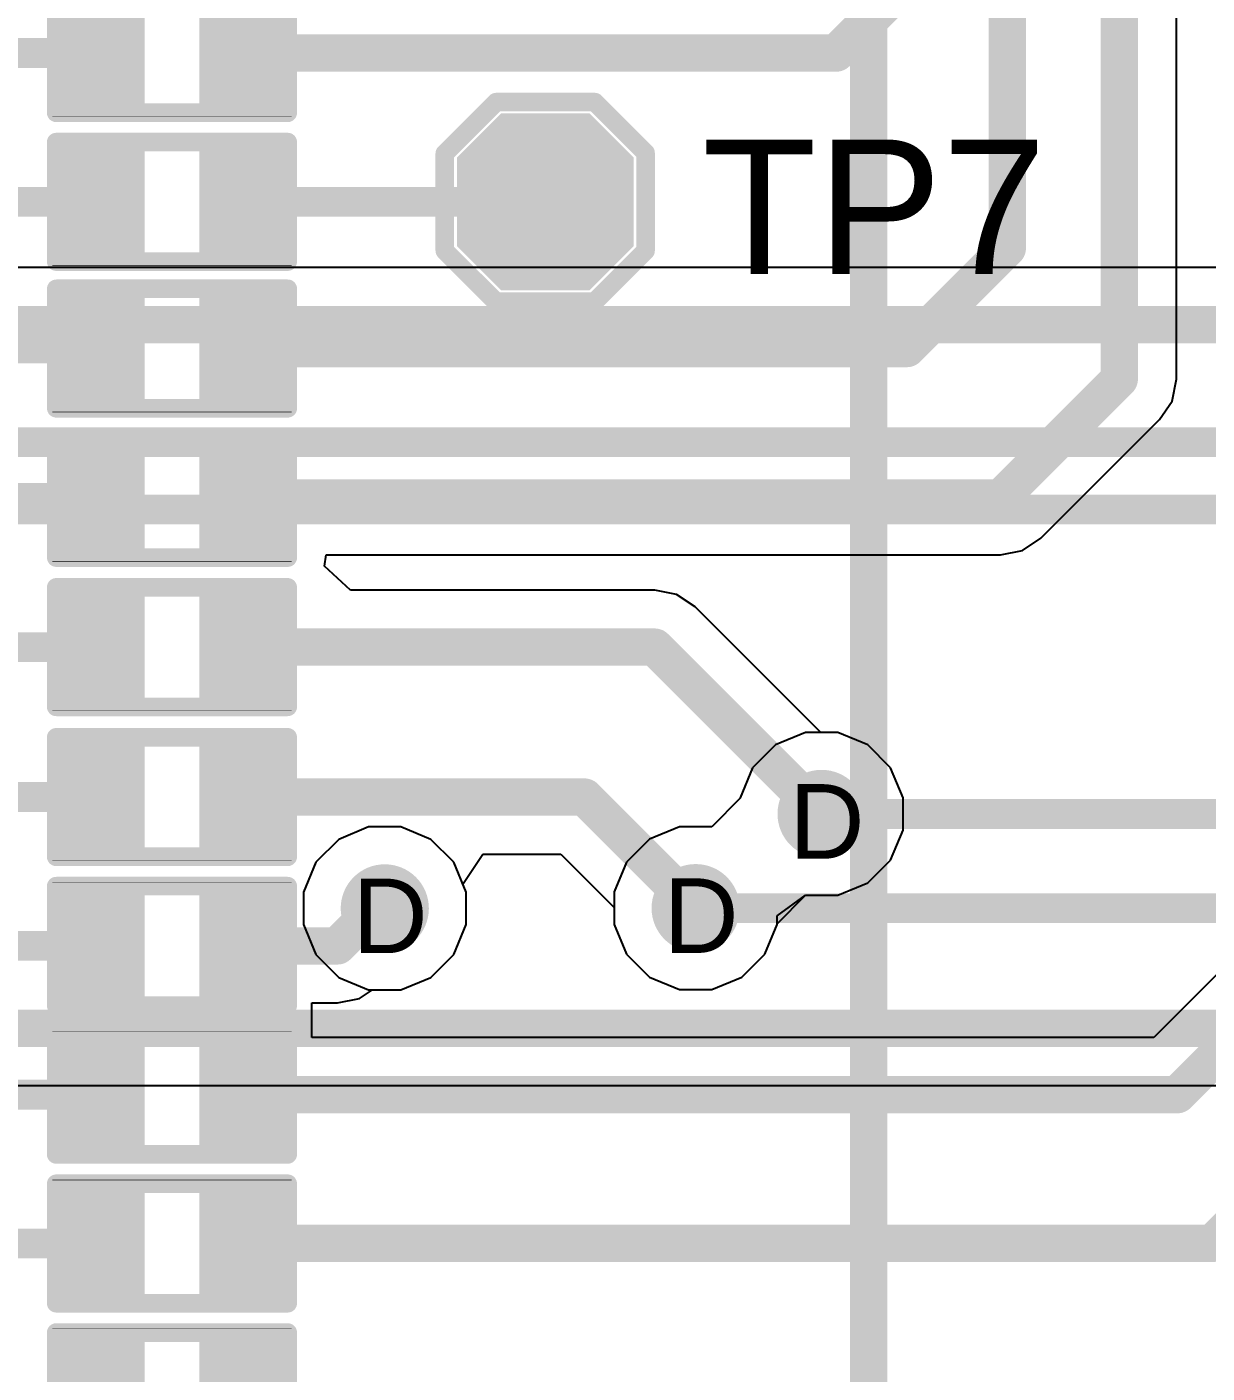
# Model space of a CAD drawing. Header units: inches. Extents: x -11 to 5428, y 0 to 5423.
# Drawn here: x 166.27 to 174.3, y 56.45 to 65.61 of the extents above; entities that cross this region are included whole.
import ezdxf

# ---------------------------------------------------------------- set-up
doc = ezdxf.new("R2010")
doc.units = ezdxf.units.IN
for name, color, linetype in [('Bottom Layer', 5, 'Continuous'), ('Dimension', 6, 'Continuous'), ('Drill Drawing', 1, 'Continuous'), ('GND', 16, 'Continuous'), ('PWR', 76, 'Continuous'), ('Top Layer', 1, 'Continuous'), ('Top Overlay', 2, 'Continuous'), ('Top Paste', 8, 'Continuous'), ('Top Solder', 216, 'Continuous'), ('Via Holes', 16, 'Continuous')]:
    doc.layers.add(name, color=color, linetype=linetype)
doc.styles.add('Arial', font='', dxfattribs={"height": 0.2})
doc.styles.get('Arial').set_extended_font_data('Arial')

# ---------------------------------------------------------------- blocks, each defined once
blk = doc.blocks.new('R___0402_383')
at = {"layer": 'Top Layer'}
for points in [[(-0.6985, -0.3175), (-0.6985, 0.3175), (-0.2413, 0.3175), (-0.2413, -0.3175)], [(0.2413, -0.3175), (0.2413, 0.3175), (0.6985, 0.3175), (0.6985, -0.3175)]]:
    blk.add_hatch(color=1, dxfattribs=at).paths.add_polyline_path(points)
at = {"layer": 'Top Paste'}
for points in [[(-0.6985, -0.3175), (-0.6985, 0.3175), (-0.2413, 0.3175), (-0.2413, -0.3175)], [(0.2413, -0.3175), (0.2413, 0.3175), (0.6985, 0.3175), (0.6985, -0.3175)]]:
    blk.add_hatch(color=8, dxfattribs=at).paths.add_polyline_path(points)
at = {"layer": 'Top Solder'}
for points in [[(-0.7535, -0.3725), (-0.7535, 0.3725), (-0.1863, 0.3725), (-0.1863, -0.3725)], [(0.1863, -0.3725), (0.1863, 0.3725), (0.7535, 0.3725), (0.7535, -0.3725)]]:
    blk.add_hatch(color=216, dxfattribs=at).paths.add_polyline_path(points)
at = {"layer": 'Top Overlay'}
for points in [[(-0.7874, -0.4064, 0.127, 0.127, 0), (-0.7874, 0.4064, 0.127, 0.127, 0)], [(-0.7874, 0.4064, 0.127, 0.127, 0), (0.7874, 0.4064, 0.127, 0.127, 0)], [(0.7874, -0.4064, 0.127, 0.127, 0), (0.7874, 0.4064, 0.127, 0.127, 0)], [(-0.7874, -0.4064, 0.127, 0.127, 0), (0.7874, -0.4064, 0.127, 0.127, 0)], [(-0.8128, -0.4318, 0.00323, 0.00323, 0), (0.8128, -0.4318, 0.00323, 0.00323, 0)]]:
    blk.add_lwpolyline(points, format="xyseb", dxfattribs=at)
for points in [[(-0.8191, 0.4064, 0.0635, 0.0635, 1), (-0.7556, 0.4064, 0.0635, 0.0635, 1)], [(-0.8191, 0.4064, 0.0635, 0.0635, 1), (-0.7556, 0.4064, 0.0635, 0.0635, 1)], [(0.7556, 0.4064, 0.0635, 0.0635, 1), (0.8191, 0.4064, 0.0635, 0.0635, 1)], [(0.7556, 0.4064, 0.0635, 0.0635, 1), (0.8191, 0.4064, 0.0635, 0.0635, 1)], [(-0.8191, -0.4064, 0.0635, 0.0635, 1), (-0.7556, -0.4064, 0.0635, 0.0635, 1)], [(-0.8191, -0.4064, 0.0635, 0.0635, 1), (-0.7556, -0.4064, 0.0635, 0.0635, 1)], [(0.7556, -0.4064, 0.0635, 0.0635, 1), (0.8191, -0.4064, 0.0635, 0.0635, 1)], [(0.7556, -0.4064, 0.0635, 0.0635, 1), (0.8191, -0.4064, 0.0635, 0.0635, 1)], [(-0.8136, -0.4318, 0.00161, 0.00161, 1), (-0.812, -0.4318, 0.00161, 0.00161, 1)], [(0.812, -0.4318, 0.00161, 0.00161, 1), (0.8136, -0.4318, 0.00161, 0.00161, 1)]]:
    blk.add_lwpolyline(points, format="xyseb", close=True, dxfattribs=at)
blk = doc.blocks.new('R___0402_384')
at = {"layer": 'Top Layer'}
for points in [[(-0.6985, -0.3175), (-0.6985, 0.3175), (-0.2413, 0.3175), (-0.2413, -0.3175)], [(0.2413, -0.3175), (0.2413, 0.3175), (0.6985, 0.3175), (0.6985, -0.3175)]]:
    blk.add_hatch(color=1, dxfattribs=at).paths.add_polyline_path(points)
at = {"layer": 'Top Paste'}
for points in [[(-0.6985, -0.3175), (-0.6985, 0.3175), (-0.2413, 0.3175), (-0.2413, -0.3175)], [(0.2413, -0.3175), (0.2413, 0.3175), (0.6985, 0.3175), (0.6985, -0.3175)]]:
    blk.add_hatch(color=8, dxfattribs=at).paths.add_polyline_path(points)
at = {"layer": 'Top Solder'}
for points in [[(-0.7535, -0.3725), (-0.7535, 0.3725), (-0.1863, 0.3725), (-0.1863, -0.3725)], [(0.1863, -0.3725), (0.1863, 0.3725), (0.7535, 0.3725), (0.7535, -0.3725)]]:
    blk.add_hatch(color=216, dxfattribs=at).paths.add_polyline_path(points)
at = {"layer": 'Top Overlay'}
for points in [[(-0.7874, -0.4064, 0.127, 0.127, 0), (-0.7874, 0.4064, 0.127, 0.127, 0)], [(-0.7874, 0.4064, 0.127, 0.127, 0), (0.7874, 0.4064, 0.127, 0.127, 0)], [(0.7874, -0.4064, 0.127, 0.127, 0), (0.7874, 0.4064, 0.127, 0.127, 0)], [(-0.7874, -0.4064, 0.127, 0.127, 0), (0.7874, -0.4064, 0.127, 0.127, 0)], [(-0.8128, -0.4318, 0.00323, 0.00323, 0), (0.8128, -0.4318, 0.00323, 0.00323, 0)]]:
    blk.add_lwpolyline(points, format="xyseb", dxfattribs=at)
for points in [[(-0.8191, 0.4064, 0.0635, 0.0635, 1), (-0.7556, 0.4064, 0.0635, 0.0635, 1)], [(-0.8191, 0.4064, 0.0635, 0.0635, 1), (-0.7556, 0.4064, 0.0635, 0.0635, 1)], [(0.7556, 0.4064, 0.0635, 0.0635, 1), (0.8191, 0.4064, 0.0635, 0.0635, 1)], [(0.7556, 0.4064, 0.0635, 0.0635, 1), (0.8191, 0.4064, 0.0635, 0.0635, 1)], [(-0.8191, -0.4064, 0.0635, 0.0635, 1), (-0.7556, -0.4064, 0.0635, 0.0635, 1)], [(-0.8191, -0.4064, 0.0635, 0.0635, 1), (-0.7556, -0.4064, 0.0635, 0.0635, 1)], [(0.7556, -0.4064, 0.0635, 0.0635, 1), (0.8191, -0.4064, 0.0635, 0.0635, 1)], [(0.7556, -0.4064, 0.0635, 0.0635, 1), (0.8191, -0.4064, 0.0635, 0.0635, 1)], [(-0.8136, -0.4318, 0.00161, 0.00161, 1), (-0.812, -0.4318, 0.00161, 0.00161, 1)], [(0.812, -0.4318, 0.00161, 0.00161, 1), (0.8136, -0.4318, 0.00161, 0.00161, 1)]]:
    blk.add_lwpolyline(points, format="xyseb", close=True, dxfattribs=at)
blk = doc.blocks.new('R___0402_422')
at = {"layer": 'Top Layer'}
for points in [[(-0.6985, -0.3175), (-0.6985, 0.3175), (-0.2413, 0.3175), (-0.2413, -0.3175)], [(0.2413, -0.3175), (0.2413, 0.3175), (0.6985, 0.3175), (0.6985, -0.3175)]]:
    blk.add_hatch(color=1, dxfattribs=at).paths.add_polyline_path(points)
at = {"layer": 'Top Paste'}
for points in [[(-0.6985, -0.3175), (-0.6985, 0.3175), (-0.2413, 0.3175), (-0.2413, -0.3175)], [(0.2413, -0.3175), (0.2413, 0.3175), (0.6985, 0.3175), (0.6985, -0.3175)]]:
    blk.add_hatch(color=8, dxfattribs=at).paths.add_polyline_path(points)
at = {"layer": 'Top Solder'}
for points in [[(-0.7535, -0.3725), (-0.7535, 0.3725), (-0.1863, 0.3725), (-0.1863, -0.3725)], [(0.1863, -0.3725), (0.1863, 0.3725), (0.7535, 0.3725), (0.7535, -0.3725)]]:
    blk.add_hatch(color=216, dxfattribs=at).paths.add_polyline_path(points)
at = {"layer": 'Top Overlay'}
for points in [[(0.7874, 0.4064, 0.127, 0.127, 0), (-0.7874, 0.4064, 0.127, 0.127, 0)], [(-0.7874, 0.4064, 0.127, 0.127, 0), (-0.7874, -0.4064, 0.127, 0.127, 0)], [(0.7874, 0.4064, 0.127, 0.127, 0), (0.7874, -0.4064, 0.127, 0.127, 0)], [(0.7874, -0.4064, 0.127, 0.127, 0), (-0.7874, -0.4064, 0.127, 0.127, 0)], [(0.8128, -0.4318, 0.00323, 0.00323, 0), (-0.8128, -0.4318, 0.00323, 0.00323, 0)]]:
    blk.add_lwpolyline(points, format="xyseb", dxfattribs=at)
for points in [[(-0.8191, 0.4064, 0.0635, 0.0635, 1), (-0.7556, 0.4064, 0.0635, 0.0635, 1)], [(-0.8191, 0.4064, 0.0635, 0.0635, 1), (-0.7556, 0.4064, 0.0635, 0.0635, 1)], [(0.7557, 0.4064, 0.0635, 0.0635, 1), (0.8192, 0.4064, 0.0635, 0.0635, 1)], [(0.7557, 0.4064, 0.0635, 0.0635, 1), (0.8192, 0.4064, 0.0635, 0.0635, 1)], [(-0.8191, -0.4064, 0.0635, 0.0635, 1), (-0.7556, -0.4064, 0.0635, 0.0635, 1)], [(-0.8191, -0.4064, 0.0635, 0.0635, 1), (-0.7556, -0.4064, 0.0635, 0.0635, 1)], [(0.7557, -0.4064, 0.0635, 0.0635, 1), (0.8192, -0.4064, 0.0635, 0.0635, 1)], [(0.7557, -0.4064, 0.0635, 0.0635, 1), (0.8192, -0.4064, 0.0635, 0.0635, 1)], [(-0.8136, -0.4318, 0.00161, 0.00161, 1), (-0.812, -0.4318, 0.00161, 0.00161, 1)], [(0.812, -0.4318, 0.00161, 0.00161, 1), (0.8136, -0.4318, 0.00161, 0.00161, 1)]]:
    blk.add_lwpolyline(points, format="xyseb", close=True, dxfattribs=at)
blk = doc.blocks.new('R___0402_439')
at = {"layer": 'Top Layer'}
for points in [[(-0.6985, -0.3175), (-0.6985, 0.3175), (-0.2413, 0.3175), (-0.2413, -0.3175)], [(0.2413, -0.3175), (0.2413, 0.3175), (0.6985, 0.3175), (0.6985, -0.3175)]]:
    blk.add_hatch(color=1, dxfattribs=at).paths.add_polyline_path(points)
at = {"layer": 'Top Paste'}
for points in [[(-0.6985, -0.3175), (-0.6985, 0.3175), (-0.2413, 0.3175), (-0.2413, -0.3175)], [(0.2413, -0.3175), (0.2413, 0.3175), (0.6985, 0.3175), (0.6985, -0.3175)]]:
    blk.add_hatch(color=8, dxfattribs=at).paths.add_polyline_path(points)
at = {"layer": 'Top Solder'}
for points in [[(-0.7535, -0.3725), (-0.7535, 0.3725), (-0.1863, 0.3725), (-0.1863, -0.3725)], [(0.1863, -0.3725), (0.1863, 0.3725), (0.7535, 0.3725), (0.7535, -0.3725)]]:
    blk.add_hatch(color=216, dxfattribs=at).paths.add_polyline_path(points)
at = {"layer": 'Top Overlay'}
for points in [[(-0.7874, 0.4064, 0.127, 0.127, 0), (0.7874, 0.4064, 0.127, 0.127, 0)], [(-0.7874, -0.4064, 0.127, 0.127, 0), (-0.7874, 0.4064, 0.127, 0.127, 0)], [(0.7874, -0.4064, 0.127, 0.127, 0), (0.7874, 0.4064, 0.127, 0.127, 0)], [(-0.7874, -0.4064, 0.127, 0.127, 0), (0.7874, -0.4064, 0.127, 0.127, 0)], [(-0.8128, -0.4318, 0.00323, 0.00323, 0), (0.8128, -0.4318, 0.00323, 0.00323, 0)]]:
    blk.add_lwpolyline(points, format="xyseb", dxfattribs=at)
for points in [[(-0.8192, 0.4064, 0.0635, 0.0635, 1), (-0.7557, 0.4064, 0.0635, 0.0635, 1)], [(-0.8192, 0.4064, 0.0635, 0.0635, 1), (-0.7557, 0.4064, 0.0635, 0.0635, 1)], [(0.7556, 0.4064, 0.0635, 0.0635, 1), (0.8191, 0.4064, 0.0635, 0.0635, 1)], [(0.7556, 0.4064, 0.0635, 0.0635, 1), (0.8191, 0.4064, 0.0635, 0.0635, 1)], [(-0.8192, -0.4064, 0.0635, 0.0635, 1), (-0.7557, -0.4064, 0.0635, 0.0635, 1)], [(-0.8192, -0.4064, 0.0635, 0.0635, 1), (-0.7557, -0.4064, 0.0635, 0.0635, 1)], [(0.7556, -0.4064, 0.0635, 0.0635, 1), (0.8191, -0.4064, 0.0635, 0.0635, 1)], [(0.7556, -0.4064, 0.0635, 0.0635, 1), (0.8191, -0.4064, 0.0635, 0.0635, 1)], [(-0.8136, -0.4318, 0.00161, 0.00161, 1), (-0.812, -0.4318, 0.00161, 0.00161, 1)], [(0.812, -0.4318, 0.00161, 0.00161, 1), (0.8136, -0.4318, 0.00161, 0.00161, 1)]]:
    blk.add_lwpolyline(points, format="xyseb", close=True, dxfattribs=at)
blk = doc.blocks.new('R___0402_440')
at = {"layer": 'Top Layer'}
for points in [[(-0.6985, -0.3175), (-0.6985, 0.3175), (-0.2413, 0.3175), (-0.2413, -0.3175)], [(0.2413, -0.3175), (0.2413, 0.3175), (0.6985, 0.3175), (0.6985, -0.3175)]]:
    blk.add_hatch(color=1, dxfattribs=at).paths.add_polyline_path(points)
at = {"layer": 'Top Paste'}
for points in [[(-0.6985, -0.3175), (-0.6985, 0.3175), (-0.2413, 0.3175), (-0.2413, -0.3175)], [(0.2413, -0.3175), (0.2413, 0.3175), (0.6985, 0.3175), (0.6985, -0.3175)]]:
    blk.add_hatch(color=8, dxfattribs=at).paths.add_polyline_path(points)
at = {"layer": 'Top Solder'}
for points in [[(-0.7535, -0.3725), (-0.7535, 0.3725), (-0.1863, 0.3725), (-0.1863, -0.3725)], [(0.1863, -0.3725), (0.1863, 0.3725), (0.7535, 0.3725), (0.7535, -0.3725)]]:
    blk.add_hatch(color=216, dxfattribs=at).paths.add_polyline_path(points)
at = {"layer": 'Top Overlay'}
for points in [[(-0.7874, 0.4064, 0.127, 0.127, 0), (0.7874, 0.4064, 0.127, 0.127, 0)], [(-0.7874, -0.4064, 0.127, 0.127, 0), (-0.7874, 0.4064, 0.127, 0.127, 0)], [(0.7874, -0.4064, 0.127, 0.127, 0), (0.7874, 0.4064, 0.127, 0.127, 0)], [(-0.7874, -0.4064, 0.127, 0.127, 0), (0.7874, -0.4064, 0.127, 0.127, 0)], [(-0.8128, -0.4318, 0.00323, 0.00323, 0), (0.8128, -0.4318, 0.00323, 0.00323, 0)]]:
    blk.add_lwpolyline(points, format="xyseb", dxfattribs=at)
for points in [[(-0.8192, 0.4064, 0.0635, 0.0635, 1), (-0.7557, 0.4064, 0.0635, 0.0635, 1)], [(-0.8192, 0.4064, 0.0635, 0.0635, 1), (-0.7557, 0.4064, 0.0635, 0.0635, 1)], [(0.7556, 0.4064, 0.0635, 0.0635, 1), (0.8191, 0.4064, 0.0635, 0.0635, 1)], [(0.7556, 0.4064, 0.0635, 0.0635, 1), (0.8191, 0.4064, 0.0635, 0.0635, 1)], [(-0.8192, -0.4064, 0.0635, 0.0635, 1), (-0.7557, -0.4064, 0.0635, 0.0635, 1)], [(-0.8192, -0.4064, 0.0635, 0.0635, 1), (-0.7557, -0.4064, 0.0635, 0.0635, 1)], [(0.7556, -0.4064, 0.0635, 0.0635, 1), (0.8191, -0.4064, 0.0635, 0.0635, 1)], [(0.7556, -0.4064, 0.0635, 0.0635, 1), (0.8191, -0.4064, 0.0635, 0.0635, 1)], [(-0.8136, -0.4318, 0.00161, 0.00161, 1), (-0.812, -0.4318, 0.00161, 0.00161, 1)], [(0.812, -0.4318, 0.00161, 0.00161, 1), (0.8136, -0.4318, 0.00161, 0.00161, 1)]]:
    blk.add_lwpolyline(points, format="xyseb", close=True, dxfattribs=at)
blk = doc.blocks.new('R___0402_455')
at = {"layer": 'Top Layer'}
for points in [[(-0.6985, -0.3175), (-0.6985, 0.3175), (-0.2413, 0.3175), (-0.2413, -0.3175)], [(0.2413, -0.3175), (0.2413, 0.3175), (0.6985, 0.3175), (0.6985, -0.3175)]]:
    blk.add_hatch(color=1, dxfattribs=at).paths.add_polyline_path(points)
at = {"layer": 'Top Paste'}
for points in [[(-0.6985, -0.3175), (-0.6985, 0.3175), (-0.2413, 0.3175), (-0.2413, -0.3175)], [(0.2413, -0.3175), (0.2413, 0.3175), (0.6985, 0.3175), (0.6985, -0.3175)]]:
    blk.add_hatch(color=8, dxfattribs=at).paths.add_polyline_path(points)
at = {"layer": 'Top Solder'}
for points in [[(-0.7535, -0.3725), (-0.7535, 0.3725), (-0.1863, 0.3725), (-0.1863, -0.3725)], [(0.1863, -0.3725), (0.1863, 0.3725), (0.7535, 0.3725), (0.7535, -0.3725)]]:
    blk.add_hatch(color=216, dxfattribs=at).paths.add_polyline_path(points)
at = {"layer": 'Top Overlay'}
for points in [[(-0.7874, 0.4064, 0.127, 0.127, 0), (0.7874, 0.4064, 0.127, 0.127, 0)], [(-0.7874, -0.4064, 0.127, 0.127, 0), (-0.7874, 0.4064, 0.127, 0.127, 0)], [(0.7874, -0.4064, 0.127, 0.127, 0), (0.7874, 0.4064, 0.127, 0.127, 0)], [(-0.7874, -0.4064, 0.127, 0.127, 0), (0.7874, -0.4064, 0.127, 0.127, 0)], [(-0.8128, -0.4318, 0.00323, 0.00323, 0), (0.8128, -0.4318, 0.00323, 0.00323, 0)]]:
    blk.add_lwpolyline(points, format="xyseb", dxfattribs=at)
for points in [[(-0.8192, 0.4064, 0.0635, 0.0635, 1), (-0.7557, 0.4064, 0.0635, 0.0635, 1)], [(-0.8192, 0.4064, 0.0635, 0.0635, 1), (-0.7557, 0.4064, 0.0635, 0.0635, 1)], [(0.7556, 0.4064, 0.0635, 0.0635, 1), (0.8191, 0.4064, 0.0635, 0.0635, 1)], [(0.7556, 0.4064, 0.0635, 0.0635, 1), (0.8191, 0.4064, 0.0635, 0.0635, 1)], [(-0.8192, -0.4064, 0.0635, 0.0635, 1), (-0.7557, -0.4064, 0.0635, 0.0635, 1)], [(-0.8192, -0.4064, 0.0635, 0.0635, 1), (-0.7557, -0.4064, 0.0635, 0.0635, 1)], [(0.7556, -0.4064, 0.0635, 0.0635, 1), (0.8191, -0.4064, 0.0635, 0.0635, 1)], [(0.7556, -0.4064, 0.0635, 0.0635, 1), (0.8191, -0.4064, 0.0635, 0.0635, 1)], [(-0.8136, -0.4318, 0.00161, 0.00161, 1), (-0.812, -0.4318, 0.00161, 0.00161, 1)], [(0.812, -0.4318, 0.00161, 0.00161, 1), (0.8136, -0.4318, 0.00161, 0.00161, 1)]]:
    blk.add_lwpolyline(points, format="xyseb", close=True, dxfattribs=at)
blk = doc.blocks.new('R___0402_456')
at = {"layer": 'Top Layer'}
for points in [[(-0.6985, -0.3175), (-0.6985, 0.3175), (-0.2413, 0.3175), (-0.2413, -0.3175)], [(0.2413, -0.3175), (0.2413, 0.3175), (0.6985, 0.3175), (0.6985, -0.3175)]]:
    blk.add_hatch(color=1, dxfattribs=at).paths.add_polyline_path(points)
at = {"layer": 'Top Paste'}
for points in [[(-0.6985, -0.3175), (-0.6985, 0.3175), (-0.2413, 0.3175), (-0.2413, -0.3175)], [(0.2413, -0.3175), (0.2413, 0.3175), (0.6985, 0.3175), (0.6985, -0.3175)]]:
    blk.add_hatch(color=8, dxfattribs=at).paths.add_polyline_path(points)
at = {"layer": 'Top Solder'}
for points in [[(-0.7535, -0.3725), (-0.7535, 0.3725), (-0.1863, 0.3725), (-0.1863, -0.3725)], [(0.1863, -0.3725), (0.1863, 0.3725), (0.7535, 0.3725), (0.7535, -0.3725)]]:
    blk.add_hatch(color=216, dxfattribs=at).paths.add_polyline_path(points)
at = {"layer": 'Top Overlay'}
for points in [[(-0.7874, 0.4064, 0.127, 0.127, 0), (0.7874, 0.4064, 0.127, 0.127, 0)], [(-0.7874, -0.4064, 0.127, 0.127, 0), (-0.7874, 0.4064, 0.127, 0.127, 0)], [(0.7874, -0.4064, 0.127, 0.127, 0), (0.7874, 0.4064, 0.127, 0.127, 0)], [(-0.7874, -0.4064, 0.127, 0.127, 0), (0.7874, -0.4064, 0.127, 0.127, 0)], [(-0.8128, -0.4318, 0.00323, 0.00323, 0), (0.8128, -0.4318, 0.00323, 0.00323, 0)]]:
    blk.add_lwpolyline(points, format="xyseb", dxfattribs=at)
for points in [[(-0.8192, 0.4064, 0.0635, 0.0635, 1), (-0.7557, 0.4064, 0.0635, 0.0635, 1)], [(-0.8192, 0.4064, 0.0635, 0.0635, 1), (-0.7557, 0.4064, 0.0635, 0.0635, 1)], [(0.7556, 0.4064, 0.0635, 0.0635, 1), (0.8191, 0.4064, 0.0635, 0.0635, 1)], [(0.7556, 0.4064, 0.0635, 0.0635, 1), (0.8191, 0.4064, 0.0635, 0.0635, 1)], [(-0.8192, -0.4064, 0.0635, 0.0635, 1), (-0.7557, -0.4064, 0.0635, 0.0635, 1)], [(-0.8192, -0.4064, 0.0635, 0.0635, 1), (-0.7557, -0.4064, 0.0635, 0.0635, 1)], [(0.7556, -0.4064, 0.0635, 0.0635, 1), (0.8191, -0.4064, 0.0635, 0.0635, 1)], [(0.7556, -0.4064, 0.0635, 0.0635, 1), (0.8191, -0.4064, 0.0635, 0.0635, 1)], [(-0.8136, -0.4318, 0.00161, 0.00161, 1), (-0.812, -0.4318, 0.00161, 0.00161, 1)], [(0.812, -0.4318, 0.00161, 0.00161, 1), (0.8136, -0.4318, 0.00161, 0.00161, 1)]]:
    blk.add_lwpolyline(points, format="xyseb", close=True, dxfattribs=at)
blk = doc.blocks.new('R___0402_497')
at = {"layer": 'Top Layer'}
for points in [[(-0.6985, -0.3175), (-0.6985, 0.3175), (-0.2413, 0.3175), (-0.2413, -0.3175)], [(0.2413, -0.3175), (0.2413, 0.3175), (0.6985, 0.3175), (0.6985, -0.3175)]]:
    blk.add_hatch(color=1, dxfattribs=at).paths.add_polyline_path(points)
at = {"layer": 'Top Paste'}
for points in [[(-0.6985, -0.3175), (-0.6985, 0.3175), (-0.2413, 0.3175), (-0.2413, -0.3175)], [(0.2413, -0.3175), (0.2413, 0.3175), (0.6985, 0.3175), (0.6985, -0.3175)]]:
    blk.add_hatch(color=8, dxfattribs=at).paths.add_polyline_path(points)
at = {"layer": 'Top Solder'}
for points in [[(-0.7535, -0.3725), (-0.7535, 0.3725), (-0.1863, 0.3725), (-0.1863, -0.3725)], [(0.1863, -0.3725), (0.1863, 0.3725), (0.7535, 0.3725), (0.7535, -0.3725)]]:
    blk.add_hatch(color=216, dxfattribs=at).paths.add_polyline_path(points)
at = {"layer": 'Top Overlay'}
for points in [[(0.7874, 0.4064, 0.127, 0.127, 0), (-0.7874, 0.4064, 0.127, 0.127, 0)], [(-0.7874, 0.4064, 0.127, 0.127, 0), (-0.7874, -0.4064, 0.127, 0.127, 0)], [(0.7874, 0.4064, 0.127, 0.127, 0), (0.7874, -0.4064, 0.127, 0.127, 0)], [(0.7874, -0.4064, 0.127, 0.127, 0), (-0.7874, -0.4064, 0.127, 0.127, 0)], [(0.8128, -0.4318, 0.00323, 0.00323, 0), (-0.8128, -0.4318, 0.00323, 0.00323, 0)]]:
    blk.add_lwpolyline(points, format="xyseb", dxfattribs=at)
for points in [[(-0.8191, 0.4064, 0.0635, 0.0635, 1), (-0.7556, 0.4064, 0.0635, 0.0635, 1)], [(-0.8191, 0.4064, 0.0635, 0.0635, 1), (-0.7556, 0.4064, 0.0635, 0.0635, 1)], [(0.7557, 0.4064, 0.0635, 0.0635, 1), (0.8192, 0.4064, 0.0635, 0.0635, 1)], [(0.7557, 0.4064, 0.0635, 0.0635, 1), (0.8192, 0.4064, 0.0635, 0.0635, 1)], [(-0.8191, -0.4064, 0.0635, 0.0635, 1), (-0.7556, -0.4064, 0.0635, 0.0635, 1)], [(-0.8191, -0.4064, 0.0635, 0.0635, 1), (-0.7556, -0.4064, 0.0635, 0.0635, 1)], [(0.7557, -0.4064, 0.0635, 0.0635, 1), (0.8192, -0.4064, 0.0635, 0.0635, 1)], [(0.7557, -0.4064, 0.0635, 0.0635, 1), (0.8192, -0.4064, 0.0635, 0.0635, 1)], [(-0.8136, -0.4318, 0.00161, 0.00161, 1), (-0.812, -0.4318, 0.00161, 0.00161, 1)], [(0.812, -0.4318, 0.00161, 0.00161, 1), (0.8136, -0.4318, 0.00161, 0.00161, 1)]]:
    blk.add_lwpolyline(points, format="xyseb", close=True, dxfattribs=at)
blk = doc.blocks.new('R___0402_501')
at = {"layer": 'Top Layer'}
for points in [[(-0.6985, -0.3175), (-0.6985, 0.3175), (-0.2413, 0.3175), (-0.2413, -0.3175)], [(0.2413, -0.3175), (0.2413, 0.3175), (0.6985, 0.3175), (0.6985, -0.3175)]]:
    blk.add_hatch(color=1, dxfattribs=at).paths.add_polyline_path(points)
at = {"layer": 'Top Paste'}
for points in [[(-0.6985, -0.3175), (-0.6985, 0.3175), (-0.2413, 0.3175), (-0.2413, -0.3175)], [(0.2413, -0.3175), (0.2413, 0.3175), (0.6985, 0.3175), (0.6985, -0.3175)]]:
    blk.add_hatch(color=8, dxfattribs=at).paths.add_polyline_path(points)
at = {"layer": 'Top Solder'}
for points in [[(-0.7535, -0.3725), (-0.7535, 0.3725), (-0.1863, 0.3725), (-0.1863, -0.3725)], [(0.1863, -0.3725), (0.1863, 0.3725), (0.7535, 0.3725), (0.7535, -0.3725)]]:
    blk.add_hatch(color=216, dxfattribs=at).paths.add_polyline_path(points)
at = {"layer": 'Top Overlay'}
for points in [[(0.7874, 0.4064, 0.127, 0.127, 0), (-0.7874, 0.4064, 0.127, 0.127, 0)], [(-0.7874, 0.4064, 0.127, 0.127, 0), (-0.7874, -0.4064, 0.127, 0.127, 0)], [(0.7874, 0.4064, 0.127, 0.127, 0), (0.7874, -0.4064, 0.127, 0.127, 0)], [(0.7874, -0.4064, 0.127, 0.127, 0), (-0.7874, -0.4064, 0.127, 0.127, 0)], [(0.8128, -0.4318, 0.00323, 0.00323, 0), (-0.8128, -0.4318, 0.00323, 0.00323, 0)]]:
    blk.add_lwpolyline(points, format="xyseb", dxfattribs=at)
for points in [[(-0.8191, 0.4064, 0.0635, 0.0635, 1), (-0.7556, 0.4064, 0.0635, 0.0635, 1)], [(-0.8191, 0.4064, 0.0635, 0.0635, 1), (-0.7556, 0.4064, 0.0635, 0.0635, 1)], [(0.7557, 0.4064, 0.0635, 0.0635, 1), (0.8192, 0.4064, 0.0635, 0.0635, 1)], [(0.7557, 0.4064, 0.0635, 0.0635, 1), (0.8192, 0.4064, 0.0635, 0.0635, 1)], [(-0.8191, -0.4064, 0.0635, 0.0635, 1), (-0.7556, -0.4064, 0.0635, 0.0635, 1)], [(-0.8191, -0.4064, 0.0635, 0.0635, 1), (-0.7556, -0.4064, 0.0635, 0.0635, 1)], [(0.7557, -0.4064, 0.0635, 0.0635, 1), (0.8192, -0.4064, 0.0635, 0.0635, 1)], [(0.7557, -0.4064, 0.0635, 0.0635, 1), (0.8192, -0.4064, 0.0635, 0.0635, 1)], [(-0.8136, -0.4318, 0.00161, 0.00161, 1), (-0.812, -0.4318, 0.00161, 0.00161, 1)], [(0.812, -0.4318, 0.00161, 0.00161, 1), (0.8136, -0.4318, 0.00161, 0.00161, 1)]]:
    blk.add_lwpolyline(points, format="xyseb", close=True, dxfattribs=at)
blk = doc.blocks.new('R___0402_502')
at = {"layer": 'Top Layer'}
for points in [[(-0.6985, -0.3175), (-0.6985, 0.3175), (-0.2413, 0.3175), (-0.2413, -0.3175)], [(0.2413, -0.3175), (0.2413, 0.3175), (0.6985, 0.3175), (0.6985, -0.3175)]]:
    blk.add_hatch(color=1, dxfattribs=at).paths.add_polyline_path(points)
at = {"layer": 'Top Paste'}
for points in [[(-0.6985, -0.3175), (-0.6985, 0.3175), (-0.2413, 0.3175), (-0.2413, -0.3175)], [(0.2413, -0.3175), (0.2413, 0.3175), (0.6985, 0.3175), (0.6985, -0.3175)]]:
    blk.add_hatch(color=8, dxfattribs=at).paths.add_polyline_path(points)
at = {"layer": 'Top Solder'}
for points in [[(-0.7535, -0.3725), (-0.7535, 0.3725), (-0.1863, 0.3725), (-0.1863, -0.3725)], [(0.1863, -0.3725), (0.1863, 0.3725), (0.7535, 0.3725), (0.7535, -0.3725)]]:
    blk.add_hatch(color=216, dxfattribs=at).paths.add_polyline_path(points)
at = {"layer": 'Top Overlay'}
for points in [[(0.7874, 0.4064, 0.127, 0.127, 0), (-0.7874, 0.4064, 0.127, 0.127, 0)], [(-0.7874, 0.4064, 0.127, 0.127, 0), (-0.7874, -0.4064, 0.127, 0.127, 0)], [(0.7874, 0.4064, 0.127, 0.127, 0), (0.7874, -0.4064, 0.127, 0.127, 0)], [(0.7874, -0.4064, 0.127, 0.127, 0), (-0.7874, -0.4064, 0.127, 0.127, 0)], [(0.8128, -0.4318, 0.00323, 0.00323, 0), (-0.8128, -0.4318, 0.00323, 0.00323, 0)]]:
    blk.add_lwpolyline(points, format="xyseb", dxfattribs=at)
for points in [[(-0.8191, 0.4064, 0.0635, 0.0635, 1), (-0.7556, 0.4064, 0.0635, 0.0635, 1)], [(-0.8191, 0.4064, 0.0635, 0.0635, 1), (-0.7556, 0.4064, 0.0635, 0.0635, 1)], [(0.7557, 0.4064, 0.0635, 0.0635, 1), (0.8192, 0.4064, 0.0635, 0.0635, 1)], [(0.7557, 0.4064, 0.0635, 0.0635, 1), (0.8192, 0.4064, 0.0635, 0.0635, 1)], [(-0.8191, -0.4064, 0.0635, 0.0635, 1), (-0.7556, -0.4064, 0.0635, 0.0635, 1)], [(-0.8191, -0.4064, 0.0635, 0.0635, 1), (-0.7556, -0.4064, 0.0635, 0.0635, 1)], [(0.7557, -0.4064, 0.0635, 0.0635, 1), (0.8192, -0.4064, 0.0635, 0.0635, 1)], [(0.7557, -0.4064, 0.0635, 0.0635, 1), (0.8192, -0.4064, 0.0635, 0.0635, 1)], [(-0.8136, -0.4318, 0.00161, 0.00161, 1), (-0.812, -0.4318, 0.00161, 0.00161, 1)], [(0.812, -0.4318, 0.00161, 0.00161, 1), (0.8136, -0.4318, 0.00161, 0.00161, 1)]]:
    blk.add_lwpolyline(points, format="xyseb", close=True, dxfattribs=at)
blk = doc.blocks.new('T____________0_5___514')
at = {"layer": 'Top Layer'}
blk.add_hatch(color=1, dxfattribs=at).paths.add_polyline_path([(0.25, 0.5), (-0.25, 0.5), (-0.5, 0.25), (-0.5, -0.25), (-0.25, -0.5), (0.25, -0.5), (0.5, -0.25), (0.5, 0.25)])
at = {"layer": 'Top Paste'}
blk.add_hatch(color=8, dxfattribs=at).paths.add_polyline_path([(0.25, 0.5), (-0.25, 0.5), (-0.5, 0.25), (-0.5, -0.25), (-0.25, -0.5), (0.25, -0.5), (0.5, -0.25), (0.5, 0.25)])
at = {"layer": 'Top Solder'}
blk.add_hatch(color=216, dxfattribs=at).paths.add_polyline_path([(0.3008, 0.6016), (-0.3008, 0.6016), (-0.6016, 0.3008), (-0.6016, -0.3008), (-0.3008, -0.6016), (0.3008, -0.6016), (0.6016, -0.3008), (0.6016, 0.3008)])
at = {"layer": 'Top Overlay'}
for points in [[(-0.3355, 0.6795, 0.127, 0.127, 0), (-0.6819, 0.3332, 0.127, 0.127, 0)], [(0.3365, 0.6795, 0.127, 0.127, 0), (-0.3355, 0.6795, 0.127, 0.127, 0)], [(0.6837, 0.3324, 0.127, 0.127, 0), (0.3365, 0.6795, 0.127, 0.127, 0)], [(-0.6819, 0.3332, 0.127, 0.127, 0), (-0.6819, -0.3341, 0.127, 0.127, 0)], [(0.6837, 0.3324, 0.127, 0.127, 0), (0.6837, -0.3299, 0.127, 0.127, 0)], [(-0.3374, -0.6786, 0.127, 0.127, 0), (-0.6819, -0.3341, 0.127, 0.127, 0)], [(0.6837, -0.3299, 0.127, 0.127, 0), (0.3349, -0.6786, 0.127, 0.127, 0)], [(0.3349, -0.6786, 0.127, 0.127, 0), (-0.3374, -0.6786, 0.127, 0.127, 0)]]:
    blk.add_lwpolyline(points, format="xyseb", dxfattribs=at)
for points in [[(-0.3673, 0.6795, 0.0635, 0.0635, 1), (-0.3038, 0.6795, 0.0635, 0.0635, 1)], [(-0.3673, 0.6795, 0.0635, 0.0635, 1), (-0.3038, 0.6795, 0.0635, 0.0635, 1)], [(0.3047, 0.6795, 0.0635, 0.0635, 1), (0.3682, 0.6795, 0.0635, 0.0635, 1)], [(0.3047, 0.6795, 0.0635, 0.0635, 1), (0.3682, 0.6795, 0.0635, 0.0635, 1)], [(-0.7136, 0.3332, 0.0635, 0.0635, 1), (-0.6501, 0.3332, 0.0635, 0.0635, 1)], [(-0.7136, 0.3332, 0.0635, 0.0635, 1), (-0.6501, 0.3332, 0.0635, 0.0635, 1)], [(0.6519, 0.3324, 0.0635, 0.0635, 1), (0.7154, 0.3324, 0.0635, 0.0635, 1)], [(0.6519, 0.3324, 0.0635, 0.0635, 1), (0.7154, 0.3324, 0.0635, 0.0635, 1)], [(-0.7136, -0.3341, 0.0635, 0.0635, 1), (-0.6501, -0.3341, 0.0635, 0.0635, 1)], [(-0.7136, -0.3341, 0.0635, 0.0635, 1), (-0.6501, -0.3341, 0.0635, 0.0635, 1)], [(0.6519, -0.3299, 0.0635, 0.0635, 1), (0.7154, -0.3299, 0.0635, 0.0635, 1)], [(0.6519, -0.3299, 0.0635, 0.0635, 1), (0.7154, -0.3299, 0.0635, 0.0635, 1)], [(-0.3691, -0.6786, 0.0635, 0.0635, 1), (-0.3056, -0.6786, 0.0635, 0.0635, 1)], [(-0.3691, -0.6786, 0.0635, 0.0635, 1), (-0.3056, -0.6786, 0.0635, 0.0635, 1)], [(0.3031, -0.6786, 0.0635, 0.0635, 1), (0.3666, -0.6786, 0.0635, 0.0635, 1)], [(0.3031, -0.6786, 0.0635, 0.0635, 1), (0.3666, -0.6786, 0.0635, 0.0635, 1)]]:
    blk.add_lwpolyline(points, format="xyseb", close=True, dxfattribs=at)

msp = doc.modelspace()

# ---------------------------------------------------------------- hatches: boundary and pattern name
at = {"layer": 'Bottom Layer'}
h = msp.add_hatch(color=5, dxfattribs=at)
edge = h.paths.add_edge_path()
edge.add_arc((171.6791, 60.2566), 0.3, 0, 360)
h = msp.add_hatch(color=5, dxfattribs=at)
edge = h.paths.add_edge_path()
edge.add_arc((170.8221, 59.6154), 0.3, 0, 360)
h = msp.add_hatch(color=5, dxfattribs=at)
edge = h.paths.add_edge_path()
edge.add_arc((168.7068, 59.6138), 0.3, 0, 360)
at = {"layer": 'GND'}
h = msp.add_hatch(color=16, dxfattribs=at)
edge = h.paths.add_edge_path()
edge.add_arc((171.6791, 60.2566), 0.3, 0, 360)
h = msp.add_hatch(color=16, dxfattribs=at)
edge = h.paths.add_edge_path()
edge.add_arc((170.8221, 59.6154), 0.3, 0, 360)
h = msp.add_hatch(color=16, dxfattribs=at)
edge = h.paths.add_edge_path()
edge.add_arc((168.7068, 59.6138), 0.3, 0, 360)
at = {"layer": 'PWR'}
h = msp.add_hatch(color=76, dxfattribs=at)
edge = h.paths.add_edge_path()
edge.add_arc((171.6791, 60.2566), 0.3, 0, 360)
h = msp.add_hatch(color=76, dxfattribs=at)
edge = h.paths.add_edge_path()
edge.add_arc((170.8221, 59.6154), 0.3, 0, 360)
h = msp.add_hatch(color=76, dxfattribs=at)
edge = h.paths.add_edge_path()
edge.add_arc((168.7068, 59.6138), 0.3, 0, 360)
at = {"layer": 'Top Layer'}
h = msp.add_hatch(color=1, dxfattribs=at)
edge = h.paths.add_edge_path()
edge.add_arc((171.6791, 60.2566), 0.3, 0, 360)
h = msp.add_hatch(color=1, dxfattribs=at)
edge = h.paths.add_edge_path()
edge.add_arc((170.8221, 59.6154), 0.3, 0, 360)
h = msp.add_hatch(color=1, dxfattribs=at)
edge = h.paths.add_edge_path()
edge.add_arc((168.7068, 59.6138), 0.3, 0, 360)
at = {"layer": 'Via Holes'}
h = msp.add_hatch(color=7, dxfattribs=at)
edge = h.paths.add_edge_path()
edge.add_arc((171.6791, 60.2566), 0.15, 0, 360)
h = msp.add_hatch(color=7, dxfattribs=at)
edge = h.paths.add_edge_path()
edge.add_arc((168.7068, 59.6138), 0.15, 0, 360)
h = msp.add_hatch(color=7, dxfattribs=at)
edge = h.paths.add_edge_path()
edge.add_arc((170.8221, 59.6154), 0.15, 0, 360)

# ---------------------------------------------------------------- linework, layer by layer
at = {"layer": 'Bottom Layer'}
for p, q in [((174.5309, 63.9756), (153.9003, 63.9756)), ((152.6332, 58.4081), (191.1818, 58.4081))]:
    msp.add_line(p, q, dxfattribs=at)
for points in [[(153.9003, 63.5872, 0.254, 0.254, 0), (174.9259, 63.5872, 0.254, 0.254, 0)], [(154.5396, 62.7869, 0.2032, 0.2032, 0), (194.7322, 62.7869, 0.2032, 0.2032, 0)], [(154.7779, 62.3287, 0.2032, 0.2032, 0), (194.4433, 62.3287, 0.2032, 0.2032, 0)], [(171.6791, 60.2566, 0.2032, 0.2032, 0), (192.1193, 60.2566, 0.2032, 0.2032, 0)], [(170.8221, 59.6154, 0.2032, 0.2032, 0), (191.8967, 59.6154, 0.2032, 0.2032, 0)], [(152.4723, 58.7965, 0.254, 0.254, 0), (191.3427, 58.7965, 0.254, 0.254, 0)]]:
    msp.add_lwpolyline(points, format="xyseb", dxfattribs=at)
for points in [[(171.6283, 60.2566, 0.1016, 0.1016, 1), (171.7299, 60.2566, 0.1016, 0.1016, 1)], [(170.7713, 59.6154, 0.1016, 0.1016, 1), (170.8729, 59.6154, 0.1016, 0.1016, 1)]]:
    msp.add_lwpolyline(points, format="xyseb", close=True, dxfattribs=at)
at = {"layer": 'Dimension'}
msp.add_lwpolyline([(172, 0, 0.254, 0.254, 0), (172, 110, 0.254, 0.254, 0)], format="xyseb", dxfattribs=at)
at = {"layer": 'GND'}
for p, q in [((171.5689, 60.8106), (171.3653, 60.7262)), ((171.7893, 60.8106), (171.5689, 60.8106)), ((171.9929, 60.7262), (171.7893, 60.8106)), ((171.3653, 60.7262), (171.2094, 60.5704)), ((172.1488, 60.5704), (171.9929, 60.7262)), ((171.2094, 60.5704), (171.1251, 60.3668)), ((172.2331, 60.3668), (172.1488, 60.5704)), ((171.1251, 60.3645), (170.9323, 60.1694)), ((171.1251, 60.3668), (171.1251, 60.3645)), ((172.2331, 60.1464), (172.2331, 60.3668)), ((168.5966, 60.1678), (168.393, 60.0835)), ((168.817, 60.1678), (168.5966, 60.1678)), ((169.0206, 60.0835), (168.817, 60.1678)), ((170.7119, 60.1694), (170.5083, 60.085)), ((170.9323, 60.1694), (170.7119, 60.1694)), ((172.1488, 59.9427), (172.2331, 60.1464)), ((168.393, 60.0835), (168.2372, 59.9276)), ((169.1765, 59.9276), (169.0206, 60.0835)), ((170.5083, 60.085), (170.3525, 59.9292)), ((168.2372, 59.9276), (168.1528, 59.724)), ((169.2608, 59.724), (169.1765, 59.9276)), ((170.3525, 59.9292), (170.2681, 59.7256)), ((171.9929, 59.7869), (172.1488, 59.9427)), ((171.7893, 59.7026), (171.9929, 59.7869)), ((168.1528, 59.724), (168.1528, 59.5036)), ((169.2608, 59.5036), (169.2608, 59.724)), ((170.2681, 59.7256), (170.2681, 59.5052)), ((171.3761, 59.5075), (171.5689, 59.7026)), ((171.5689, 59.7026), (171.7893, 59.7026)), ((168.1528, 59.5036), (168.2372, 59.3)), ((169.1765, 59.3), (169.2608, 59.5036)), ((170.2681, 59.5052), (170.3525, 59.3016)), ((171.2918, 59.3016), (171.3761, 59.5052)), ((171.3761, 59.5052), (171.3761, 59.5075)), ((168.2372, 59.3), (168.393, 59.1442)), ((169.0206, 59.1442), (169.1765, 59.3)), ((170.3525, 59.3016), (170.5083, 59.1457)), ((171.1359, 59.1457), (171.2918, 59.3016)), ((168.393, 59.1442), (168.5966, 59.0598)), ((168.817, 59.0598), (169.0206, 59.1442)), ((170.5083, 59.1457), (170.7119, 59.0614)), ((170.9323, 59.0614), (171.1359, 59.1457)), ((168.5966, 59.0598), (168.817, 59.0598)), ((170.7119, 59.0614), (170.9323, 59.0614))]:
    msp.add_line(p, q, dxfattribs=at)
at = {"layer": 'PWR'}
for p, q in [((171.5689, 60.8106), (171.3653, 60.7262)), ((171.7893, 60.8106), (171.5689, 60.8106)), ((171.9929, 60.7262), (171.7893, 60.8106)), ((171.3653, 60.7262), (171.2094, 60.5704)), ((172.1488, 60.5704), (171.9929, 60.7262)), ((171.2094, 60.5704), (171.1251, 60.3668)), ((172.2331, 60.3668), (172.1488, 60.5704)), ((171.1251, 60.3645), (170.9323, 60.1694)), ((171.1251, 60.3668), (171.1251, 60.3645)), ((172.2331, 60.1464), (172.2331, 60.3668)), ((170.7119, 60.1694), (170.5083, 60.085)), ((170.9323, 60.1694), (170.7119, 60.1694)), ((172.1488, 59.9427), (172.2331, 60.1464)), ((170.5083, 60.085), (170.3525, 59.9292)), ((170.3525, 59.9292), (170.2681, 59.7256)), ((171.9929, 59.7869), (172.1488, 59.9427)), ((171.7893, 59.7026), (171.9929, 59.7869)), ((170.2681, 59.7256), (170.2681, 59.5052)), ((171.3761, 59.5075), (171.5689, 59.7026)), ((171.5689, 59.7026), (171.7893, 59.7026)), ((170.2681, 59.5052), (170.3525, 59.3016)), ((171.2918, 59.3016), (171.3761, 59.5052)), ((171.3761, 59.5052), (171.3761, 59.5075)), ((170.3525, 59.3016), (170.5083, 59.1457)), ((171.1359, 59.1457), (171.2918, 59.3016)), ((170.5083, 59.1457), (170.7119, 59.0614)), ((170.9323, 59.0614), (171.1359, 59.1457)), ((170.7119, 59.0614), (170.9323, 59.0614))]:
    msp.add_line(p, q, dxfattribs=at)
at = {"layer": 'Top Layer'}
for p, q in [((174.093, 63.2152), (174.093, 68.9491)), ((174.0634, 63.0665), (174.093, 63.2152)), ((173.9792, 62.9405), (174.0634, 63.0665)), ((173.1718, 62.1331), (173.9792, 62.9405)), ((173.0458, 62.0489), (173.1718, 62.1331)), ((172.8971, 62.0193), (173.0458, 62.0489)), ((168.2957, 61.9438), (168.3072, 62.0193)), ((168.474, 61.7803), (168.2957, 61.9438)), ((168.3072, 62.0193), (172.8971, 62.0193)), ((170.5438, 61.7803), (168.474, 61.7803)), ((170.6925, 61.7507), (170.5438, 61.7803)), ((170.8185, 61.6665), (170.6925, 61.7507)), ((171.6745, 60.8106), (170.8185, 61.6665)), ((176.2484, 61.0439), (173.9388, 58.7344)), ((171.7893, 60.8106), (171.6745, 60.8106)), ((171.9929, 60.7262), (171.7893, 60.8106)), ((172.1488, 60.5704), (171.9929, 60.7262)), ((172.2331, 60.3668), (172.1488, 60.5704)), ((172.2331, 60.1464), (172.2331, 60.3668)), ((172.1488, 59.9427), (172.2331, 60.1464)), ((169.2378, 59.7797), (169.3735, 59.9829)), ((169.3735, 59.9829), (169.9053, 59.9829)), ((169.9053, 59.9829), (170.2681, 59.62)), ((171.9929, 59.7869), (172.1488, 59.9427)), ((169.2608, 59.724), (169.2378, 59.7797)), ((171.7893, 59.7026), (171.9929, 59.7869)), ((169.2608, 59.5036), (169.2608, 59.724)), ((171.3761, 59.5625), (171.5689, 59.7026)), ((171.5689, 59.7026), (171.7893, 59.7026)), ((170.2681, 59.62), (170.2681, 59.5052)), ((171.3761, 59.5052), (171.3761, 59.5625)), ((169.1765, 59.3), (169.2608, 59.5036)), ((170.2681, 59.5052), (170.3525, 59.3016)), ((171.2918, 59.3016), (171.3761, 59.5052)), ((169.0206, 59.1442), (169.1765, 59.3)), ((170.3525, 59.3016), (170.5083, 59.1457)), ((171.1359, 59.1457), (171.2918, 59.3016)), ((168.817, 59.0598), (169.0206, 59.1442)), ((170.5083, 59.1457), (170.7119, 59.0614)), ((170.9323, 59.0614), (171.1359, 59.1457)), ((168.385, 58.9702), (168.5337, 58.9997)), ((168.5337, 58.9997), (168.6236, 59.0598)), ((168.6236, 59.0598), (168.817, 59.0598)), ((170.7119, 59.0614), (170.9323, 59.0614)), ((168.2112, 58.7344), (168.2112, 58.9702)), ((168.2112, 58.9702), (168.385, 58.9702)), ((173.9388, 58.7344), (168.2112, 58.7344))]:
    msp.add_line(p, q, dxfattribs=at)
for points in [[(172.9425, 64.1063, 0.254, 0.254, 0), (172.9425, 70.0174, 0.254, 0.254, 0)], [(173.7045, 63.2152, 0.254, 0.254, 0), (173.7045, 69.3441, 0.254, 0.254, 0)], [(171.7788, 65.4348, 0.254, 0.254, 0), (172.2548, 65.9109, 0.254, 0.254, 0)], [(164.6011, 65.4348, 0.2032, 0.2032, 0), (166.7888, 65.4348, 0.2032, 0.2032, 0)], [(167.7286, 65.4348, 0.254, 0.254, 0), (171.7788, 65.4348, 0.254, 0.254, 0)], [(164.9477, 64.4221, 0.2032, 0.2032, 0), (166.7888, 64.4221, 0.2032, 0.2032, 0)], [(167.7286, 64.4221, 0.2032, 0.2032, 0), (169.799, 64.4221, 0.2032, 0.2032, 0)], [(172.26, 63.4238, 0.254, 0.254, 0), (172.9425, 64.1063, 0.254, 0.254, 0)], [(165.5806, 63.4238, 0.2032, 0.2032, 0), (166.7891, 63.4238, 0.2032, 0.2032, 0)], [(167.7289, 63.4238, 0.254, 0.254, 0), (172.26, 63.4238, 0.254, 0.254, 0)], [(172.8971, 62.4078, 0.254, 0.254, 0), (173.7045, 63.2152, 0.254, 0.254, 0)], [(166.0341, 62.4078, 0.2032, 0.2032, 0), (166.7891, 62.4078, 0.2032, 0.2032, 0)], [(167.7289, 62.4078, 0.254, 0.254, 0), (172.8971, 62.4078, 0.254, 0.254, 0)], [(165.7938, 61.3918, 0.2032, 0.2032, 0), (166.7888, 61.3918, 0.2032, 0.2032, 0)], [(167.7286, 61.3918, 0.254, 0.254, 0), (170.5438, 61.3918, 0.254, 0.254, 0)], [(170.5438, 61.3918, 0.254, 0.254, 0), (171.6791, 60.2566, 0.254, 0.254, 0)], [(174.0998, 58.3459, 0.254, 0.254, 0), (176.6369, 60.883, 0.254, 0.254, 0)], [(174.3351, 57.3332, 0.254, 0.254, 0), (177.4413, 60.4394, 0.254, 0.254, 0)], [(165.5852, 60.3713, 0.2032, 0.2032, 0), (166.7888, 60.3713, 0.2032, 0.2032, 0)], [(167.7286, 60.3713, 0.254, 0.254, 0), (170.0662, 60.3713, 0.254, 0.254, 0)], [(170.0662, 60.3713, 0.254, 0.254, 0), (170.8221, 59.6154, 0.254, 0.254, 0)], [(168.385, 59.3586, 0.254, 0.254, 0), (168.6402, 59.6138, 0.254, 0.254, 0)], [(168.6402, 59.6138, 0.254, 0.254, 0), (168.7068, 59.6138, 0.254, 0.254, 0)], [(165.511, 59.3586, 0.2032, 0.2032, 0), (166.7888, 59.3586, 0.2032, 0.2032, 0)], [(167.7286, 59.3586, 0.254, 0.254, 0), (168.385, 59.3586, 0.254, 0.254, 0)], [(167.7286, 58.3459, 0.254, 0.254, 0), (174.0998, 58.3459, 0.254, 0.254, 0)], [(165.4528, 58.3459, 0.2032, 0.2032, 0), (166.7888, 58.3459, 0.2032, 0.2032, 0)], [(167.7286, 57.3332, 0.254, 0.254, 0), (174.3351, 57.3332, 0.254, 0.254, 0)], [(165.2516, 57.3332, 0.2032, 0.2032, 0), (166.7888, 57.3332, 0.2032, 0.2032, 0)]]:
    msp.add_lwpolyline(points, format="xyseb", dxfattribs=at)
for points in [[(166.738, 65.4348, 0.1016, 0.1016, 1), (166.8396, 65.4348, 0.1016, 0.1016, 1)], [(167.6651, 65.4348, 0.127, 0.127, 1), (167.7921, 65.4348, 0.127, 0.127, 1)], [(171.7153, 65.4348, 0.127, 0.127, 1), (171.8423, 65.4348, 0.127, 0.127, 1)], [(171.7153, 65.4348, 0.127, 0.127, 1), (171.8423, 65.4348, 0.127, 0.127, 1)], [(166.738, 64.4221, 0.1016, 0.1016, 1), (166.8396, 64.4221, 0.1016, 0.1016, 1)], [(167.6778, 64.4221, 0.1016, 0.1016, 1), (167.7794, 64.4221, 0.1016, 0.1016, 1)], [(169.7482, 64.4221, 0.1016, 0.1016, 1), (169.8498, 64.4221, 0.1016, 0.1016, 1)], [(172.879, 64.1063, 0.127, 0.127, 1), (173.006, 64.1063, 0.127, 0.127, 1)], [(172.879, 64.1063, 0.127, 0.127, 1), (173.006, 64.1063, 0.127, 0.127, 1)], [(166.7383, 63.4238, 0.1016, 0.1016, 1), (166.8399, 63.4238, 0.1016, 0.1016, 1)], [(167.6654, 63.4238, 0.127, 0.127, 1), (167.7924, 63.4238, 0.127, 0.127, 1)], [(172.1965, 63.4238, 0.127, 0.127, 1), (172.3235, 63.4238, 0.127, 0.127, 1)], [(172.1965, 63.4238, 0.127, 0.127, 1), (172.3235, 63.4238, 0.127, 0.127, 1)], [(173.641, 63.2152, 0.127, 0.127, 1), (173.768, 63.2152, 0.127, 0.127, 1)], [(173.641, 63.2152, 0.127, 0.127, 1), (173.768, 63.2152, 0.127, 0.127, 1)], [(166.7383, 62.4078, 0.1016, 0.1016, 1), (166.8399, 62.4078, 0.1016, 0.1016, 1)], [(167.6654, 62.4078, 0.127, 0.127, 1), (167.7924, 62.4078, 0.127, 0.127, 1)], [(172.8336, 62.4078, 0.127, 0.127, 1), (172.9606, 62.4078, 0.127, 0.127, 1)], [(172.8336, 62.4078, 0.127, 0.127, 1), (172.9606, 62.4078, 0.127, 0.127, 1)], [(166.738, 61.3918, 0.1016, 0.1016, 1), (166.8396, 61.3918, 0.1016, 0.1016, 1)], [(167.6651, 61.3918, 0.127, 0.127, 1), (167.7921, 61.3918, 0.127, 0.127, 1)], [(170.4803, 61.3918, 0.127, 0.127, 1), (170.6073, 61.3918, 0.127, 0.127, 1)], [(170.4803, 61.3918, 0.127, 0.127, 1), (170.6073, 61.3918, 0.127, 0.127, 1)], [(166.738, 60.3713, 0.1016, 0.1016, 1), (166.8396, 60.3713, 0.1016, 0.1016, 1)], [(167.6651, 60.3713, 0.127, 0.127, 1), (167.7921, 60.3713, 0.127, 0.127, 1)], [(170.0027, 60.3713, 0.127, 0.127, 1), (170.1297, 60.3713, 0.127, 0.127, 1)], [(170.0027, 60.3713, 0.127, 0.127, 1), (170.1297, 60.3713, 0.127, 0.127, 1)], [(171.6156, 60.2566, 0.127, 0.127, 1), (171.7426, 60.2566, 0.127, 0.127, 1)], [(168.5767, 59.6138, 0.127, 0.127, 1), (168.7037, 59.6138, 0.127, 0.127, 1)], [(168.5767, 59.6138, 0.127, 0.127, 1), (168.7037, 59.6138, 0.127, 0.127, 1)], [(168.6433, 59.6138, 0.127, 0.127, 1), (168.7703, 59.6138, 0.127, 0.127, 1)], [(170.7586, 59.6154, 0.127, 0.127, 1), (170.8856, 59.6154, 0.127, 0.127, 1)], [(166.738, 59.3586, 0.1016, 0.1016, 1), (166.8396, 59.3586, 0.1016, 0.1016, 1)], [(167.6651, 59.3586, 0.127, 0.127, 1), (167.7921, 59.3586, 0.127, 0.127, 1)], [(168.3215, 59.3586, 0.127, 0.127, 1), (168.4485, 59.3586, 0.127, 0.127, 1)], [(168.3215, 59.3586, 0.127, 0.127, 1), (168.4485, 59.3586, 0.127, 0.127, 1)], [(167.6651, 58.3459, 0.127, 0.127, 1), (167.7921, 58.3459, 0.127, 0.127, 1)], [(174.0363, 58.3459, 0.127, 0.127, 1), (174.1633, 58.3459, 0.127, 0.127, 1)], [(174.0363, 58.3459, 0.127, 0.127, 1), (174.1633, 58.3459, 0.127, 0.127, 1)], [(166.738, 58.3459, 0.1016, 0.1016, 1), (166.8396, 58.3459, 0.1016, 0.1016, 1)], [(167.6651, 57.3332, 0.127, 0.127, 1), (167.7921, 57.3332, 0.127, 0.127, 1)], [(174.2716, 57.3332, 0.127, 0.127, 1), (174.3986, 57.3332, 0.127, 0.127, 1)], [(174.2716, 57.3332, 0.127, 0.127, 1), (174.3986, 57.3332, 0.127, 0.127, 1)], [(166.738, 57.3332, 0.1016, 0.1016, 1), (166.8396, 57.3332, 0.1016, 0.1016, 1)]]:
    msp.add_lwpolyline(points, format="xyseb", close=True, dxfattribs=at)

# ---------------------------------------------------------------- block references
for name, p in [('R___0402_440', (167.2587, 65.4348)), ('R___0402_439', (167.2587, 64.4221)), ('R___0402_383', (167.259, 63.4238)), ('R___0402_384', (167.259, 62.4078)), ('R___0402_456', (167.2587, 61.3918)), ('R___0402_455', (167.2587, 60.3713))]:
    msp.add_blockref(name, p)
at = {"rotation": 180}
for name, p in [('T____________0_5___514', (169.799, 64.4221)), ('R___0402_422', (167.2587, 59.3586)), ('R___0402_502', (167.2587, 58.3459)), ('R___0402_501', (167.2587, 57.3332)), ('R___0402_497', (167.2587, 56.3205))]:
    msp.add_blockref(name, p, dxfattribs=at)

# ---------------------------------------------------------------- texts
at = {"layer": 'Drill Drawing', "style": 'Arial'}
for p in [(171.459, 59.9518), (168.4867, 59.3091), (170.602, 59.3107)]:
    msp.add_text('D', height=0.508, dxfattribs=at).set_placement(p)
at = {"layer": 'Top Overlay', "style": 'Arial'}
msp.add_text('TP7', height=0.9144, dxfattribs=at).set_placement((170.8662, 63.9319))

doc.saveas('drawing.dxf')
